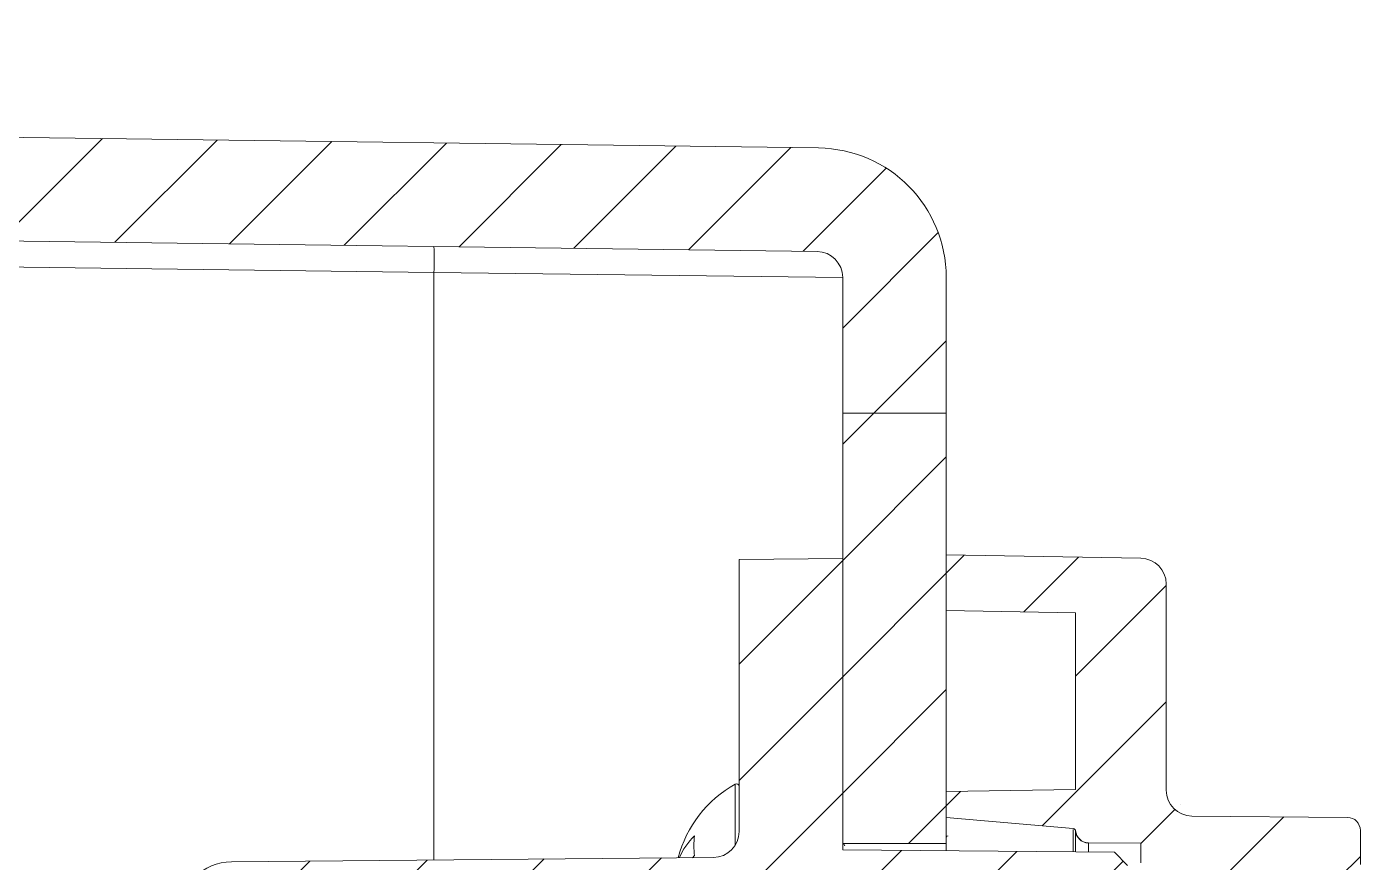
# Model space of a CAD drawing. Extents: x 14808 to 20058, y -13198 to -11680.
# Drawn here: x 15367.53 to 15393.29, y -12608.9 to -12592.76 of the extents above; entities that cross this region are included whole.
import ezdxf

# ---------------------------------------------------------------- set-up
doc = ezdxf.new("R2010")
doc.units = 0
doc.header["$LTSCALE"] = 7
doc.header["$MEASUREMENT"] = 0
doc.layers.get('0').update_dxf_attribs({"color": 2, "linetype": 'CONTINUOUS'})
pattern_1 = [(45, (-201.2296, 37.0511), (-0.561266, 0.561266), [])]

# ---------------------------------------------------------------- blocks, each defined once
blk = doc.blocks.new('A$C3ED52FEC')
at = {"linetype": 'Continuous', "lineweight": 0}
h = blk.add_hatch(dxfattribs=at)
h.set_pattern_fill('ANSI31', color=2, scale=0.25, style=0)
h.set_pattern_definition(pattern_1)
edge = h.paths.add_edge_path(flags=0)
edge.add_line((32.5, 28.531), (32.5, 29.841))
edge.add_arc((31.25, 29.841), 1.25, 0, 89.25)
edge.add_line((31.266, 31.091), (3.984, 31.448))
edge.add_arc((4, 32.698), 1.25, 180, 269.25, ccw=False)
edge.add_line((2.75, 32.698), (2.75, 37.224))
edge.add_arc((2, 37.224), 0.75, 0, 89.25)
edge.add_line((2.01, 37.974), (0, 38))
edge.add_line((0, 38), (0, 37))
edge.add_line((0, 37), (1.503, 36.98))
edge.add_arc((1.5, 36.73), 0.25, 0, 89.25, ccw=False)
edge.add_line((1.75, 36.73), (1.75, 32.698))
edge.add_arc((4, 32.698), 2.25, 180, 269.25)
edge.add_line((3.971, 30.448), (31.253, 30.091))
edge.add_arc((31.25, 29.841), 0.25, 0, 89.25, ccw=False)
edge.add_line((31.5, 29.841), (31.5, 28.531))
edge.add_line((31.5, 28.531), (32.5, 28.531))
h = blk.add_hatch(dxfattribs=at)
h.set_pattern_fill('ANSI31', color=2, scale=0.25, style=0)
h.set_pattern_definition(pattern_1)
h.paths.add_polyline_path([(32.5, 24.375), (32.5, 28.531), (31.5, 28.531), (31.5, 24.375)], flags=0)
h = blk.add_hatch(dxfattribs=at)
h.set_pattern_fill('ANSI31', color=2, scale=0.25, style=0)
h.set_pattern_definition(pattern_1)
edge = h.paths.add_edge_path(flags=0)
edge.add_line((33.275, 23.501), (33.419, 23.75))
edge.add_line((33.419, 23.75), (33.456, 23.75))
edge.add_line((33.456, 23.75), (33.6, 23.501))
edge.add_line((33.6, 23.501), (33.744, 23.75))
edge.add_line((33.744, 23.75), (33.781, 23.75))
edge.add_line((33.781, 23.75), (33.925, 23.501))
edge.add_line((33.925, 23.501), (34.069, 23.75))
edge.add_line((34.069, 23.75), (34.106, 23.75))
edge.add_line((34.106, 23.75), (34.159, 23.659))
edge.add_line((34.159, 23.659), (34.25, 23.75))
edge.add_line((34.25, 23.75), (34.25, 24.162))
edge.add_line((34.25, 24.162), (34.125, 24.29))
edge.add_line((34.125, 24.29), (31.5, 24.313))
edge.add_line((31.5, 24.313), (31.5, 27.125))
edge.add_line((31.5, 27.125), (30.5, 27.116))
edge.add_line((30.5, 27.116), (30.5, 24.489))
edge.add_arc((30.25, 24.489), 0.25, 270.5, 360, ccw=False)
edge.add_line((30.252, 24.239), (25.596, 24.198))
edge.add_arc((25.6, 23.698), 0.5, 90.5, 180)
edge.add_line((25.1, 23.698), (25.1, 22.885))
edge.add_line((25.1, 22.885), (26.225, 22.875))
edge.add_line((26.225, 22.875), (26.225, 23.306))
edge.add_arc((26.35, 23.306), 0.125, 90.5, 180, ccw=False)
edge.add_line((26.349, 23.431), (31.963, 23.48))
edge.add_line((31.963, 23.48), (31.974, 23.5))
edge.add_line((31.974, 23.5), (31.975, 23.501))
edge.add_line((31.975, 23.501), (32.119, 23.75))
edge.add_line((32.119, 23.75), (32.156, 23.75))
edge.add_line((32.156, 23.75), (32.3, 23.501))
edge.add_line((32.3, 23.501), (32.444, 23.75))
edge.add_line((32.444, 23.75), (32.481, 23.75))
edge.add_line((32.481, 23.75), (32.625, 23.501))
edge.add_line((32.625, 23.501), (32.769, 23.75))
edge.add_line((32.769, 23.75), (32.806, 23.75))
edge.add_line((32.806, 23.75), (32.95, 23.501))
edge.add_line((32.95, 23.501), (33.094, 23.75))
edge.add_line((33.094, 23.75), (33.131, 23.75))
edge.add_line((33.131, 23.75), (33.275, 23.501))
h = blk.add_hatch(dxfattribs=at)
h.set_pattern_fill('ANSI31', color=2, scale=0.25, style=0)
h.set_pattern_definition(pattern_1)
edge = h.paths.add_edge_path(flags=0)
edge.add_line((32.5, 26.625), (33.75, 26.603))
edge.add_line((33.75, 26.603), (33.75, 24.897))
edge.add_line((33.75, 24.897), (32.5, 24.875))
edge.add_line((32.5, 24.875), (32.5, 24.625))
edge.add_line((32.5, 24.625), (33.727, 24.518))
edge.add_arc((33.725, 24.493), 0.025, 5.2881, 85, ccw=False)
edge.add_arc((33.874, 24.507), 0.125, 185.2881, 269.5)
edge.add_line((33.873, 24.382), (34.379, 24.377))
edge.add_line((34.379, 24.377), (34.379, 24.186))
edge.add_arc((34.504, 24.186), 0.125, 180, 269.5)
edge.add_line((34.503, 24.061), (36.374, 24.045))
edge.add_arc((36.375, 24.17), 0.125, 269.5, 360)
edge.add_line((36.5, 24.17), (36.5, 24.501))
edge.add_arc((36.375, 24.501), 0.125, 0, 89.5)
edge.add_line((36.376, 24.626), (34.873, 24.639))
edge.add_arc((34.875, 24.889), 0.25, 180, 269.5, ccw=False)
edge.add_line((34.625, 24.889), (34.625, 26.879))
edge.add_arc((34.375, 26.879), 0.25, 0, 89)
edge.add_line((34.379, 27.129), (32.5, 27.162))
edge.add_line((32.5, 27.162), (32.5, 26.625))
at = {"color": 7, "linetype": 'Continuous', "lineweight": 15}
for p, q in [((3.984, 31.448), (31.266, 31.091)), ((3.971, 30.448), (31.253, 30.091)), ((0, 30.25), (27.552, 29.889)), ((27.552, 29.889), (31.5, 29.841)), ((31.5, 29.841), (31.5, 28.531)), ((32.5, 29.841), (32.5, 28.531)), ((31.5, 28.531), (31.5, 24.375)), ((32.5, 28.531), (31.5, 28.531)), ((32.5, 28.531), (32.5, 24.375)), ((31.5, 27.125), (30.5, 27.116)), ((30.5, 24.489), (30.5, 27.116)), ((31.5, 24.313), (31.5, 27.125)), ((34.379, 27.129), (32.5, 27.162)), ((32.5, 27.162), (32.5, 26.625)), ((34.625, 24.889), (34.625, 26.879)), ((33.75, 26.603), (32.5, 26.625)), ((33.75, 26.603), (33.75, 24.897)), ((32.5, 24.875), (33.75, 24.897)), ((32.5, 24.875), (32.5, 24.625)), ((33.727, 24.518), (32.5, 24.625)), ((34.873, 24.639), (36.376, 24.626)), ((33.75, 24.293), (33.75, 24.504)), ((36.5, 24.501), (36.5, 24.17)), ((32.5, 24.375), (31.5, 24.375)), ((31.521, 24.352), (31.508, 24.374)), ((32.51, 24.447), (32.5, 24.429)), ((32.5, 24.304), (32.5, 24.375)), ((32.517, 24.445), (32.516, 24.447)), ((33.873, 24.382), (33.874, 24.379)), ((33.873, 24.382), (34.379, 24.377)), ((34.379, 24.186), (34.379, 24.377)), ((25.596, 24.198), (30.252, 24.239)), ((30.051, 24.237), (30.07, 24.257)), ((31.5, 24.313), (34.125, 24.29)), ((34.25, 24.162), (34.125, 24.29))]:
    blk.add_line(p, q, dxfattribs=at)
at = {"color": 8, "linetype": 'Continuous', "lineweight": 15}
for p, q in [((27.552, 29.889), (27.552, 24.216)), ((30.463, 24.947), (30.463, 24.358)), ((33.727, 24.293), (33.727, 24.508)), ((33.874, 24.379), (33.874, 24.292))]:
    blk.add_line(p, q, dxfattribs=at)
at = {"color": 7, "linetype": 'Continuous', "lineweight": 15}
for centre, radius, start, end in [((31.25, 29.841), 1.25, 0, 89.25), ((22.777, 30.014), 4.777, 358.5007, 1.4993), ((31.25, 29.841), 0.25, 0, 89.25), ((34.375, 26.879), 0.25, 0, 89), ((31.014, 23.95), 1.139, 118.9406, 165.4389), ((30.475, 24.925), 0.025, 0, 118.9406), ((34.875, 24.889), 0.25, 180, 269.5), ((36.375, 24.501), 0.125, 0, 89.5), ((30.25, 24.489), 0.25, 270.5, 0), ((33.725, 24.493), 0.025, 5.2881, 85), ((33.875, 24.504), 0.125, 180.0132, 269.5135), ((33.874, 24.507), 0.125, 185.2881, 269.5), ((30.514, 23.978), 0.646, 133.3876, 156.4823), ((30.621, 24.352), 0.559, 170.1528, 189.8472), ((25.6, 23.698), 0.5, 90.5, 180)]:
    blk.add_arc(centre, radius, start, end, dxfattribs=at)

msp = doc.modelspace()

# ---------------------------------------------------------------- block references
at = {"xscale": 2, "yscale": 2, "zscale": 2}
msp.add_blockref('A$C3ED52FEC', (15320.29, -12657.283), dxfattribs=at)

doc.saveas('drawing.dxf')
